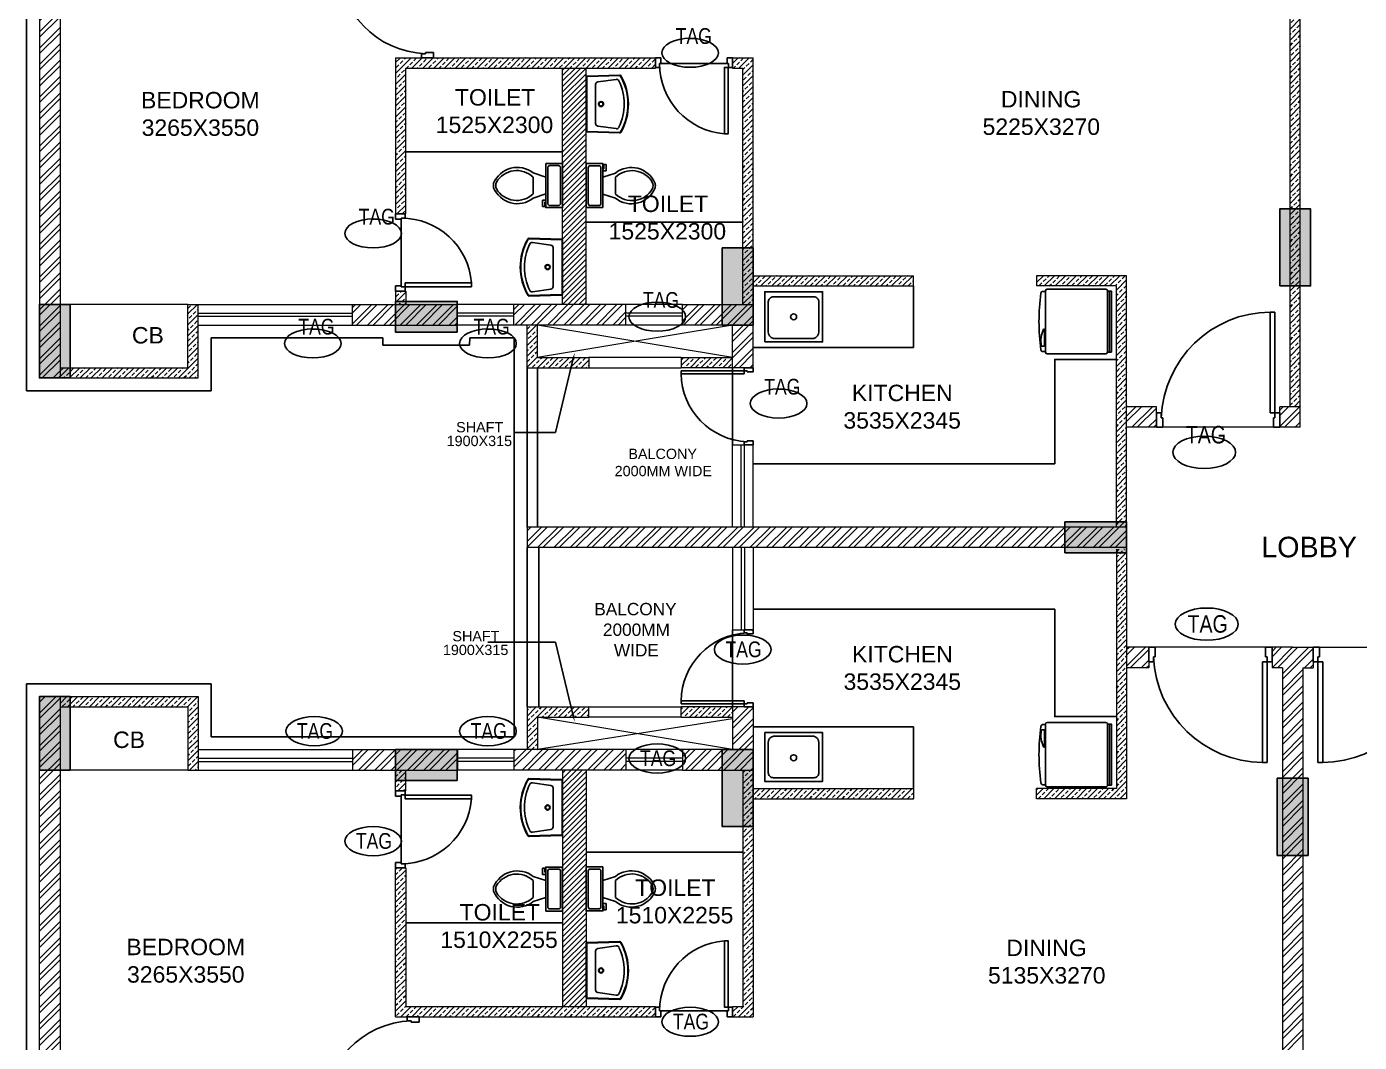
# Model space of a CAD drawing. Header units: millimetres. Extents: x 1255966 to 1543012, y 318612 to 465611.
# Drawn here: x 1365516 to 1378485, y 401785 to 411667 of the extents above; entities that cross this region are included whole.
import ezdxf
from ezdxf.enums import TextEntityAlignment as Align

# ---------------------------------------------------------------- set-up
doc = ezdxf.new("R2010")
doc.units = ezdxf.units.MM
doc.header["$LTSCALE"] = 500
doc.header["$MEASUREMENT"] = 0
doc.linetypes.add('HIDDEN', pattern=[0.375, 0.25, -0.125])
doc.layers.get('Defpoints').update_dxf_attribs({"lineweight": 0})
for name, color, linetype in [('AHC-A-FURNITURE', 2, 'Continuous'), ('DOOR', 8, 'Continuous'), ('ELE-5', 8, 'Continuous'), ('FIXTURE', 251, 'Continuous'), ('FIXTURE-KITCHEN', 251, 'Continuous'), ('TEXT-RM NAME', 6, 'Continuous'), ('TOWER AREA COLUMN.', 6, 'Continuous')]:
    doc.layers.add(name, color=color, linetype=linetype)
for name, color, linetype, lineweight in [('FUR', 35, 'Continuous', 13), ('TILE', 252, 'Continuous', 13), ('TOWER COL HATCH', 253, 'Continuous', 20), ('Wall', 2, 'Continuous', 15), ('WIN', 144, 'Continuous', 15)]:
    doc.layers.add(name, color=color, linetype=linetype, lineweight=lineweight)
doc.layers.add('PROJECTION', color=7, linetype='HIDDEN', true_color=0xff4000)
doc.layers.add('RAILING', color=7, linetype='Continuous', true_color=0xadadad)
doc.styles.add('simplex', font='simplex.shx')
doc.styles.get("Standard").update_dxf_attribs({"font": 'arial.ttf'})
pattern_1 = [(45, (1365640.63, 395123.9), (-53.033, 53.033), []), (45, (1365693.664, 395123.9), (-53.033, 53.033), [37.5, -18.75])]
pattern_2 = [(45, (1365640.63, 395123.9), (-79.5495, 79.5495), []), (45, (1365693.66, 395123.9), (-79.5495, 79.5495), [])]
pattern_3 = [(45, (1377835.63, 417289.034), (-53.033, 53.033), []), (45, (1377888.664, 417289.034), (-53.033, 53.033), [37.5, -18.75])]
pattern_4 = [(45, (1377835.63, 417289.03), (-79.5495, 79.5495), []), (45, (1377888.66, 417289.03), (-79.5495, 79.5495), [])]

# ---------------------------------------------------------------- blocks, each defined once
blk = doc.blocks.new('A$C5C3D30A1')
at = {"ltscale": 75}
for p, q in [((0, 0), (3.43, 0)), ((0, -7.72), (0, 0)), ((3.43, 0), (3.43, -5.15)), ((62.62, 0), (62.62, -5.15)), ((66.05, 0), (62.62, 0)), ((66.05, -7.72), (66.05, 0)), ((2.57, -5.15), (2.57, -7.72)), ((3.43, -5.15), (2.57, -5.15)), ((62.62, -5.15), (63.48, -5.15)), ((63.48, -5.15), (63.48, -7.72)), ((2.57, -7.72), (0, -7.72)), ((2.57, -7.72), (5.15, -7.72)), ((2.57, -61.73), (2.57, -7.72)), ((5.15, -7.72), (5.15, -61.73)), ((63.48, -7.72), (66.05, -7.72)), ((2.57, -61.73), (5.15, -61.73))]:
    blk.add_line(p, q, dxfattribs=at)
blk.add_arc((4.49, -2.69), 59.04, 270.64275, 357.61264, dxfattribs=at)
blk = doc.blocks.new('DOOR 750')
at = {"layer": 'DOOR', "ltscale": 100}
for p, q in [((0, 730), (100, 730)), ((0, 675), (0, 730)), ((100, 730), (100, 687)), ((60, 675), (0, 675)), ((100, 687), (60, 687)), ((60, 675), (60, 687)), ((60, 675), (60, -15)), ((60, -15), (0, -15)), ((0, -15), (0, -70)), ((0, -70), (100, -70)), ((60, -15), (60, -27)), ((100, -27), (60, -27)), ((100, -70), (100, -27))]:
    blk.add_line(p, q, dxfattribs=at)
blk.add_lwpolyline([(100, -25), (788, -25), (788, 15), (100, 15)], close=True, dxfattribs=at)
at = {"layer": 'DOOR', "linetype": 'Continuous'}
blk.add_arc((62, -41), 728, 4.4383, 90.1592, dxfattribs=at)
at = {"layer": 'Defpoints', "ltscale": 100, "style": 'simplex', "width": 0.8}
blk.add_attdef('D750', (285, 36), '', height=100, dxfattribs=at)
blk = doc.blocks.new('A$C761604CE')
at = {"layer": 'FIXTURE'}
for p, q in [((292, 521), (114, 496)), ((92, 471), (92, 281)), ((92, 281), (92, 92)), ((114, 67), (293, 42))]:
    blk.add_line(p, q, dxfattribs=at)
for points in [[(0, 281), (0, 20, 0.405239), (10, 10), (325, 0, 0.278104), (339, 8, 0.266851), (336, 558, 0.267733), (327, 563), (10, 553, 0.404671), (0, 543)], [(5, 281), (5, 20, 0.405239), (10, 15), (325, 5, 0.278104), (335, 10, 0.266851), (332, 556, 0.264483), (327, 558), (10, 548, 0.404671), (5, 543)]]:
    blk.add_lwpolyline(points, format="xyb", close=True, dxfattribs=at)
for radius in [24.8, 19.8]:
    blk.add_circle((145, 281), radius, dxfattribs=at)
for centre, radius, start, end in [((296, 497), 25, 26.3047, 97.5933), ((117, 471), 25, 97.5933, 180.012), ((-142, 281), 513, 333.9512, 26.3047), ((117, 92), 25, 180.012, 262.6241), ((297, 66), 25, 262.6241, 333.9512)]:
    blk.add_arc(centre, radius, start, end, dxfattribs=at)
blk = doc.blocks.new('Toilet - top')
at = {"layer": 'FIXTURE'}
for p, q in [((9.5, -6), (9.5, -2)), ((-10, -8.5), (-8, -8.5)), ((-10, -9.5), (-10, -8.5)), ((-7, -9.5), (-10, -9.5)), ((-8, -8.5), (-8, -8)), ((-7, -8), (-7, -9.5)), ((-4, -8), (-6, -14)), ((4, -8), (6, -14)), ((4, -14), (-4, -14))]:
    blk.add_line(p, q, dxfattribs=at)
blk.add_lwpolyline([(10.5, -8), (10.5, 0), (-10.5, 0), (-10.5, -8)], close=True, dxfattribs=at)
for points in [[(-9.5, -2), (-9.5, -6)], [(8.5, -1), (-8.5, -1)], [(-8.5, -7), (8.5, -7)]]:
    blk.add_lwpolyline(points, dxfattribs=at)
for centre, radius, start, end in [((-8.62, -1.88), 0.884, 81.8699, 188.1301), ((-8.62, -6.12), 0.884, 171.8699, 278.1301), ((8.62, -1.88), 0.884, 351.8699, 98.1301), ((8.62, -6.12), 0.884, 261.8699, 8.1301), ((3.52, -21.58), 12.17, 141.46911, 247.97143), ((4.2, -21.82), 11.33, 136.36773, 238.94682), ((-3.52, -21.58), 12.17, 292.02843, 38.53071), ((-4.2, -21.82), 11.33, 301.05301, 43.63209), ((0, -27.88), 4, 245.73182, 294.26817), ((0, -29), 4, 254.86053, 285.13947)]:
    blk.add_arc(centre, radius, start, end, dxfattribs=at)
blk = doc.blocks.new('FRIDGE')
at = {"layer": 'FIXTURE-KITCHEN'}
for p, q in [((-313, 0), (313, 0)), ((-308, 0), (-308, 25)), ((308, 0), (-308, 0)), ((-253, 36), (-253, 13)), ((-247, 8), (-82, 8)), ((308, 25), (308, 0)), ((-330, -620), (-330, -17)), ((330, -17), (330, -620)), ((313, -636), (-313, -636)), ((312, -656), (-313, -656))]:
    blk.add_line(p, q, dxfattribs=at)
blk.add_lwpolyline([(-313, -636), (312, -636), (312, -676), (-313, -676)], close=True, dxfattribs=at)
for centre, radius, start, end in [((-286, 25), 22, 97.6623, 180), ((0, -2101), 2167, 82.3377, 97.6623), ((-247, 36), 5.5, 99.4744, 180), ((-247, 13), 5.5, 180, 270), ((-201, -240), 286, 64.986, 99.4744), ((-82, 13), 5.5, 270, 64.986), ((286, 25), 22, 0, 82.3377), ((-313, -17), 16.5, 90, 180), ((313, -17), 16.5, 0, 90), ((-313, -620), 16.5, 180, 270), ((313, -620), 16.5, 270, 0)]:
    blk.add_arc(centre, radius, start, end, dxfattribs=at)

msp = doc.modelspace()

# ---------------------------------------------------------------- hatches: boundary and pattern name
at = {"layer": 'AHC-A-FURNITURE', "ltscale": 50, "true_color": 0x5b5b5b}
h = msp.add_hatch(dxfattribs=at)
h.set_pattern_fill('ANSI32', color=251, scale=300)
h.set_pattern_definition(pattern_4)
h.paths.add_polyline_path([(1365840.6, 412514), (1365640.6, 412514), (1365640.6, 408249), (1365840.6, 408249)])
h = msp.add_hatch(dxfattribs=at)
h.set_pattern_fill('ANSI33', color=251, scale=300)
h.set_pattern_definition(pattern_3)
h.paths.add_polyline_path([(1377910.6, 412468.9), (1377810.6, 412468.9), (1377810.6, 407969), (1377910.6, 407969)])
h = msp.add_hatch(dxfattribs=at)
h.set_pattern_fill('ANSI33', color=251, scale=300)
h.set_pattern_definition(pattern_3)
h.paths.add_polyline_path([(1371635.6, 411364), (1369105.6, 411364), (1369105.6, 409844.8), (1369205.6, 409844.8), (1369205.6, 411264), (1371635.6, 411264)])
at = {"layer": 'AHC-A-FURNITURE', "ltscale": 50, "true_color": 0xff0000}
h = msp.add_hatch(dxfattribs=at)
h.set_pattern_fill('ANSI31', color=1, scale=300)
h.set_pattern_definition([(45, (1377835.63, 417289.034), (-26.5165, 26.5165), [])])
h.paths.add_polyline_path([(1370960.6, 411264), (1370730.6, 411264), (1370730.6, 410335.8), (1370731.1, 410335.8), (1370731.1, 409907), (1370730.6, 408964), (1370960.6, 408964)])
at = {"layer": 'AHC-A-FURNITURE', "ltscale": 50, "true_color": 0x5b5b5b}
h = msp.add_hatch(dxfattribs=at)
h.set_pattern_fill('ANSI33', color=251, scale=300)
h.set_pattern_definition(pattern_3)
h.paths.add_polyline_path([(1372585.5, 411364), (1372385.6, 411364), (1372385.6, 411264), (1372485.5, 411264), (1372485.5, 408964), (1372585.6, 408964), (1372585.6, 409144), (1374145.6, 409144), (1374145.6, 409244), (1372585.5, 409244)])
h = msp.add_hatch(dxfattribs=at)
h.set_pattern_fill('ANSI33', color=251, scale=300)
h.set_pattern_definition(pattern_3)
h.paths.add_polyline_path([(1376220.3, 409244), (1375344.4, 409244), (1375344.4, 409144), (1376120.3, 409144), (1376120.3, 406798.9), (1376220.3, 406798.9)])
h = msp.add_hatch(dxfattribs=at)
h.set_pattern_fill('ANSI33', color=251, scale=300)
h.set_pattern_definition(pattern_3)
h.paths.add_polyline_path([(1369205.6, 409094.8), (1369105.6, 409094.8), (1369105.6, 408964), (1369205.6, 408964)])
h = msp.add_hatch(dxfattribs=at)
h.set_pattern_fill('ANSI33', color=251, scale=300)
h.set_pattern_definition(pattern_3)
h.paths.add_polyline_path([(1367185.5, 408964), (1367085.5, 408964), (1367085.5, 408349), (1365840.6, 408349), (1365840.6, 408249), (1367185.5, 408249)])
h = msp.add_hatch(dxfattribs=at)
h.set_pattern_fill('ANSI32', color=251, scale=300)
h.set_pattern_definition(pattern_4)
h.paths.add_polyline_path([(1369708.1, 408964), (1368685.6, 408964), (1368685.6, 408764), (1369708.1, 408764)])
h = msp.add_hatch(dxfattribs=at)
h.set_pattern_fill('ANSI32', color=251, scale=300)
h.set_pattern_definition(pattern_4)
h.paths.add_polyline_path([(1371348.1, 408964), (1370258.1, 408964), (1370258.1, 408764), (1371348.1, 408764)])
h = msp.add_hatch(dxfattribs=at)
h.set_pattern_fill('ANSI32', color=251, scale=300)
h.set_pattern_definition(pattern_4)
h.paths.add_polyline_path([(1372585.6, 408964), (1371898.1, 408964), (1371898.1, 408764), (1372385.6, 408764), (1372385.6, 408764), (1372385.6, 408349), (1372498, 408349), (1372498, 408349), (1372585.6, 408349)])
h = msp.add_hatch(dxfattribs=at)
h.set_pattern_fill('ANSI33', color=251, scale=300)
h.set_pattern_definition(pattern_3)
h.paths.add_polyline_path([(1370985.6, 408449), (1370485.6, 408449), (1370485.6, 408764), (1370385.6, 408764), (1370385.6, 408349), (1370985.6, 408349)])
h.paths.add_polyline_path([(1372385.6, 408449), (1371885.6, 408449), (1371885.6, 408349), (1372385.6, 408349)])
h = msp.add_hatch(dxfattribs=at)
h.set_pattern_fill('ANSI32', color=251, scale=300)
h.set_pattern_definition(pattern_4)
h.paths.add_polyline_path([(1376510.3, 407969), (1376220.3, 407969), (1376220.3, 407769), (1376510.3, 407769)])
h = msp.add_hatch(dxfattribs=at)
h.set_pattern_fill('ANSI32', color=251, scale=300)
h.set_pattern_definition(pattern_4)
h.paths.add_polyline_path([(1377910.6, 407969), (1377710.6, 407969), (1377710.6, 407909.4), (1377710.6, 407909.4), (1377710.6, 407769), (1377910.6, 407769)])
h = msp.add_hatch(dxfattribs=at)
h.set_pattern_fill('ANSI32', color=251, scale=300)
h.set_pattern_definition(pattern_4)
h.paths.add_polyline_path([(1376220.3, 406798.9), (1370385.6, 406798.9), (1370385.6, 406598.9), (1376220.3, 406598.9)])
h = msp.add_hatch(dxfattribs=at)
h.set_pattern_fill('ANSI33', color=251, scale=300)
h.set_pattern_definition(pattern_1)
h.paths.add_polyline_path([(1376220.3, 406583.7), (1376120.3, 406583.7), (1376120.3, 404253.9), (1375344.4, 404253.9), (1375344.4, 404153.9), (1376220.3, 404153.9)])
h = msp.add_hatch(dxfattribs=at)
h.set_pattern_fill('ANSI32', color=251, scale=300)
h.set_pattern_definition([(45, (1105453.66, 723982.81), (-79.549513, 79.549513), []), (45, (1105506.69, 723982.81), (-79.549513, 79.549513), [])])
h.paths.add_polyline_path([(1376435.3, 405628.9), (1376435, 405628.9), (1376220.3, 405628.9), (1376220.3, 405428.9), (1376435.3, 405428.9)])
h = msp.add_hatch(dxfattribs=at)
h.set_pattern_fill('ANSI32', color=251, scale=300)
h.set_pattern_definition(pattern_2)
h.paths.add_polyline_path([(1365840.6, 405148.9), (1365640.6, 405148.9), (1365640.6, 400883.9), (1365840.6, 400883.9)])
h = msp.add_hatch(dxfattribs=at)
h.set_pattern_fill('ANSI33', color=251, scale=300)
h.set_pattern_definition(pattern_1)
h.paths.add_polyline_path([(1367185.5, 405148.9), (1365840.6, 405148.9), (1365840.6, 405048.9), (1367085.5, 405048.9), (1367085.5, 404433.9), (1367185.5, 404433.9)])
h = msp.add_hatch(dxfattribs=at)
h.set_pattern_fill('ANSI33', color=251, scale=300)
h.set_pattern_definition(pattern_1)
h.paths.add_polyline_path([(1370985.6, 405048.9), (1370385.6, 405048.9), (1370385.6, 404633.9), (1370485.6, 404633.9), (1370485.6, 404948.9), (1370985.6, 404948.9)])
h.paths.add_polyline_path([(1372385.6, 405048.9), (1371885.6, 405048.9), (1371885.6, 404948.9), (1372385.6, 404948.9)])
h = msp.add_hatch(dxfattribs=at)
h.set_pattern_fill('ANSI32', color=251, scale=300)
h.set_pattern_definition(pattern_2)
h.paths.add_polyline_path([(1372585.6, 405048.9), (1372385.6, 405048.9), (1372385.6, 404633.9), (1371898.1, 404633.9), (1371898.1, 404433.9), (1372585.6, 404433.9)])
h = msp.add_hatch(dxfattribs=at)
h.set_pattern_fill('ANSI32', color=251, scale=300)
h.set_pattern_definition(pattern_2)
h.paths.add_polyline_path([(1369708.1, 404633.9), (1368685.6, 404633.9), (1368685.6, 404433.9), (1369708.1, 404433.9)])
h = msp.add_hatch(dxfattribs=at)
h.set_pattern_fill('ANSI32', color=251, scale=300)
h.set_pattern_definition(pattern_2)
h.paths.add_polyline_path([(1371348.1, 404633.9), (1370258.1, 404633.9), (1370258.1, 404433.9), (1371348.1, 404433.9)])
h = msp.add_hatch(dxfattribs=at)
h.set_pattern_fill('ANSI33', color=251, scale=300)
h.set_pattern_definition(pattern_1)
h.paths.add_polyline_path([(1369205.6, 404433.9), (1369105.6, 404433.9), (1369105.6, 404233.1), (1369205.6, 404233.1), (1369205.6, 404333.1)])
at = {"layer": 'AHC-A-FURNITURE', "ltscale": 50, "true_color": 0xff0000}
h = msp.add_hatch(dxfattribs=at)
h.set_pattern_fill('ANSI31', color=1, scale=300)
h.set_pattern_definition([(45, (1365640.63, 395123.898), (-26.5165, 26.5165), [])])
h.paths.add_polyline_path([(1370960.6, 404433.9), (1370730.6, 404433.9), (1370730.6, 403490.9), (1370731.1, 403490.9), (1370731.1, 403062.1), (1370730.6, 402133.9), (1370960.6, 402133.9)])
at = {"layer": 'AHC-A-FURNITURE', "ltscale": 50, "true_color": 0x5b5b5b}
h = msp.add_hatch(dxfattribs=at)
h.set_pattern_fill('ANSI33', color=251, scale=300)
h.set_pattern_definition(pattern_1)
h.paths.add_polyline_path([(1372585.6, 404153.9), (1374145.6, 404153.9), (1374145.6, 404253.9), (1372585.6, 404253.9), (1372585.6, 404433.9), (1372485.5, 404433.9), (1372485.5, 402133.9), (1372385.6, 402133.9), (1372385.6, 402033.9), (1372585.6, 402033.9)])
h = msp.add_hatch(dxfattribs=at)
h.set_pattern_fill('ANSI33', color=251, scale=300)
h.set_pattern_definition(pattern_1)
h.paths.add_polyline_path([(1371635.6, 402133.9), (1369205.6, 402133.9), (1369205.6, 403483.1), (1369105.6, 403483.1), (1369105.6, 402033.9), (1369360.6, 402033.9), (1369475.6, 402033.9), (1371635.6, 402033.9)])
at = {"layer": 'TOWER COL HATCH'}
h = msp.add_hatch(color=253, dxfattribs=at)
h.dxf.hatch_style = 1
h.paths.add_polyline_path([(1377710.6, 409144), (1378010.6, 409144), (1378010.6, 409894), (1377710.6, 409894)])
h = msp.add_hatch(color=253, dxfattribs=at)
h.dxf.hatch_style = 1
h.paths.add_polyline_path([(1372585.5, 408764), (1372285.5, 408764), (1372285.5, 409514), (1372585.5, 409514)])
h = msp.add_hatch(color=253, dxfattribs=at)
h.dxf.hatch_style = 1
h.paths.add_polyline_path([(1365940.6, 408249), (1365640.6, 408249), (1365640.6, 408964), (1365940.6, 408964)])
h = msp.add_hatch(color=253, dxfattribs=at)
h.dxf.hatch_style = 1
h.paths.add_polyline_path([(1369705.6, 408694), (1369705.6, 408994), (1369105.6, 408994), (1369105.6, 408694)])
h = msp.add_hatch(color=253, dxfattribs=at)
h.dxf.hatch_style = 1
h.paths.add_polyline_path([(1375620.3, 406548.9), (1375620.3, 406848.9), (1376220.3, 406848.9), (1376220.3, 406548.9)])
h = msp.add_hatch(color=253, dxfattribs=at)
h.dxf.hatch_style = 1
h.paths.add_polyline_path([(1365940.6, 405148.9), (1365640.6, 405148.9), (1365640.6, 404433.9), (1365940.6, 404433.9)])
h = msp.add_hatch(color=253, dxfattribs=at)
h.dxf.hatch_style = 1
h.paths.add_polyline_path([(1369705.6, 404333.9), (1369705.6, 404633.9), (1369105.6, 404633.9), (1369105.6, 404333.9)])
h = msp.add_hatch(color=253, dxfattribs=at)
h.dxf.hatch_style = 1
h.paths.add_polyline_path([(1372585.5, 404633.9), (1372285.5, 404633.9), (1372285.5, 403883.9), (1372585.5, 403883.9)])
h = msp.add_hatch(color=253, dxfattribs=at)
h.dxf.hatch_style = 1
h.paths.add_polyline_path([(1377685.6, 404353.9), (1377985.6, 404353.9), (1377985.6, 403603.9), (1377685.6, 403603.9)])

# ---------------------------------------------------------------- linework, layer by layer
at = {"linetype": 'Continuous'}
for centre, major_axis in [((1371972.6, 411412.7), (275.7, 0)), ((1368887.4, 409655.5), (275.7, 0)), ((1371652.7, 408845), (275.7, 0)), ((1368300.2, 408585.2), (275.7, 0)), ((1370005.1, 408585.2), (275.7, 0)), ((1372833.7, 408000.6), (275.7, 0)), ((1376975, 407525.8), (306.3, 0))]:
    msp.add_ellipse(centre, major_axis=major_axis, ratio=0.5128849, dxfattribs=at)
at = {"linetype": 'Continuous', "extrusion": (0, 0, -1)}
for centre, major_axis in [((1376999.9, 405853.9), (306.3, 0)), ((1372484.4, 405606.9), (275.7, 0)), ((1368314, 404812.7), (275.7, 0)), ((1370005.1, 404812.7), (275.7, 0)), ((1371652.7, 404547), (275.7, 0)), ((1368887.4, 403742.4), (275.7, 0)), ((1371972.6, 401985.2), (275.7, 0))]:
    msp.add_ellipse(centre, major_axis=major_axis, ratio=0.5128849, dxfattribs=at)
at = {"layer": 'AHC-A-FURNITURE', "color": 251, "linetype": 'Continuous', "ltscale": 50, "true_color": 0x5b5b5b}
for p, q in [((1377635.6, 405589.2), (1377675.3, 405628.9)), ((1377635.6, 405430.1), (1377834.4, 405628.9)), ((1377635.6, 405536.2), (1377728.4, 405628.9)), ((1377687.5, 405428.9), (1377887.5, 405628.9)), ((1377735.6, 405371), (1377993.5, 405628.9)), ((1377735.6, 405318), (1378035.6, 405618)), ((1377952.6, 405428.9), (1378035.6, 405511.9)), ((1378005.7, 405428.9), (1378035.6, 405458.9)), ((1377735.6, 405211.9), (1377935.6, 405411.9)), ((1377735.6, 405158.9), (1377935.6, 405358.9)), ((1377735.6, 405052.8), (1377935.6, 405252.8)), ((1377735.6, 404999.8), (1377935.6, 405199.8)), ((1377735.6, 404893.7), (1377935.6, 405093.7)), ((1377735.6, 404840.7), (1377935.6, 405040.7)), ((1377735.6, 404734.6), (1377935.6, 404934.6)), ((1377735.6, 404681.6), (1377935.6, 404881.6)), ((1377735.6, 404575.5), (1377935.6, 404775.5)), ((1377735.6, 404522.5), (1377935.6, 404722.5)), ((1377735.6, 404416.4), (1377935.6, 404616.4)), ((1377735.6, 404363.4), (1377935.6, 404563.4)), ((1377735.6, 404257.3), (1377935.6, 404457.3)), ((1377735.6, 404204.3), (1377935.6, 404404.3)), ((1377735.6, 404098.2), (1377935.6, 404298.2)), ((1377735.6, 404045.2), (1377935.6, 404245.2)), ((1377735.6, 403939.1), (1377935.6, 404139.1)), ((1377735.6, 403886.1), (1377935.6, 404086.1)), ((1377735.6, 403780), (1377935.6, 403980)), ((1377735.6, 403727), (1377935.6, 403927)), ((1377735.6, 403620.9), (1377935.6, 403820.9)), ((1377735.6, 403567.9), (1377935.6, 403767.9)), ((1377735.6, 403461.8), (1377935.6, 403661.8)), ((1377735.6, 403408.8), (1377935.6, 403608.8)), ((1377735.6, 403302.7), (1377935.6, 403502.7)), ((1377735.6, 403249.7), (1377935.6, 403449.7)), ((1377735.6, 403143.6), (1377935.6, 403343.6)), ((1377735.6, 403090.6), (1377935.6, 403290.6)), ((1377735.6, 402984.5), (1377935.6, 403184.5)), ((1377735.6, 402931.5), (1377935.6, 403131.5)), ((1377735.6, 402825.4), (1377935.6, 403025.4)), ((1377735.6, 402772.4), (1377935.6, 402972.4)), ((1377735.6, 402666.3), (1377935.6, 402866.3)), ((1377735.6, 402613.3), (1377935.6, 402813.3)), ((1377735.6, 402507.2), (1377935.6, 402707.2)), ((1377735.6, 402454.2), (1377935.6, 402654.2)), ((1377735.6, 402348.1), (1377935.6, 402548.1)), ((1377735.6, 402295.1), (1377935.6, 402495.1)), ((1377735.6, 402189), (1377935.6, 402389)), ((1377735.6, 402136), (1377935.6, 402336)), ((1377735.6, 402029.9), (1377935.6, 402229.9)), ((1377735.6, 401976.9), (1377935.6, 402176.9)), ((1377735.6, 401870.8), (1377935.6, 402070.8)), ((1377735.6, 401817.8), (1377935.6, 402017.8)), ((1377735.6, 401711.7), (1377935.6, 401911.7)), ((1377735.6, 401658.7), (1377935.6, 401858.7))]:
    msp.add_line(p, q, dxfattribs=at)
at = {"layer": 'ELE-5'}
for p, q in [((1369205.6, 410449), (1370730.6, 410449)), ((1370960.6, 409764), (1372485.5, 409764)), ((1372385.6, 407599), (1372385.6, 408349)), ((1372385.6, 405798.9), (1372385.6, 405048.9)), ((1370960.6, 403633.9), (1372485.5, 403633.9)), ((1369205.6, 402948.9), (1370730.6, 402948.9))]:
    msp.add_line(p, q, dxfattribs=at)
at = {"layer": 'FIXTURE-KITCHEN'}
for p, q in [((1374145.6, 408544), (1374145.6, 409144)), ((1372585.6, 408544), (1374145.6, 408544)), ((1372585.6, 404853.9), (1374145.6, 404853.9)), ((1374145.6, 404853.9), (1374145.6, 404253.9))]:
    msp.add_line(p, q, dxfattribs=at)
for points in [[(1372697.8, 408599.2), (1373261.3, 408599.2), (1373261.3, 409088.4), (1372697.8, 409088.4)], [(1372697.8, 404798.7), (1373261.3, 404798.7), (1373261.3, 404324.5), (1372697.8, 404324.5)]]:
    msp.add_lwpolyline(points, close=True, dxfattribs=at)
for points in [[(1372782.8, 408634.2), (1373176.3, 408634.2, 0.3571603), (1373226.3, 408699.2), (1373226.3, 408988.4, 0.4142136), (1373176.3, 409038.4), (1372782.8, 409038.4, 0.4142136), (1372732.8, 408988.4), (1372732.8, 408699.2, 0.3571603)], [(1372782.8, 404763.7), (1373176.3, 404763.7, -0.3571603), (1373226.3, 404698.7), (1373226.3, 404409.5, -0.4142136), (1373176.3, 404359.5), (1372782.8, 404359.5, -0.4142136), (1372732.8, 404409.5), (1372732.8, 404698.7, -0.3571603)]]:
    msp.add_lwpolyline(points, format="xyb", close=True, dxfattribs=at)
for points in [[(1372585.6, 407413.9), (1375520.3, 407414), (1375520.3, 408429), (1376120.3, 408429)], [(1372585.6, 405999), (1375520.3, 405998.9), (1375520.3, 404953.9), (1376120.3, 404953.9)]]:
    msp.add_lwpolyline(points, dxfattribs=at)
for centre in [(1372979.5, 408843.8), (1372979.5, 404554.1)]:
    msp.add_circle(centre, 28.9, dxfattribs=at)
at = {"layer": 'FUR'}
for p, q in [((1367085.5, 408964), (1365840.6, 408964)), ((1367085.5, 404433.9), (1365840.6, 404433.9))]:
    msp.add_line(p, q, dxfattribs=at)
at = {"layer": 'PROJECTION', "linetype": 'ByBlock', "ltscale": 50}
for p, q in [((1365515.6, 417414), (1365515.6, 408124)), ((1367310.6, 408124), (1367310.6, 408639)), ((1367310.6, 408639), (1368980.6, 408639)), ((1368980.6, 408639), (1368980.6, 408569)), ((1368980.6, 408569), (1369826.3, 408569)), ((1369826.3, 408569), (1369828.8, 408639)), ((1369828.8, 408639), (1370260.6, 408639)), ((1370260.6, 408639), (1370260.6, 404758.9)), ((1365515.6, 408124), (1367310.6, 408124)), ((1367310.6, 405273.9), (1365515.6, 405273.9)), ((1365515.6, 405273.9), (1365515.6, 395983.9)), ((1367310.6, 404758.9), (1367310.6, 405273.9)), ((1370260.6, 404758.9), (1367310.6, 404758.9))]:
    msp.add_line(p, q, dxfattribs=at)
at = {"layer": 'RAILING', "color": 36, "true_color": 0x7f4010}
for p, q in [((1370385.6, 406798.9), (1370385.6, 408349)), ((1370485.6, 406798.9), (1370485.6, 408349)), ((1370385.6, 406598.9), (1370385.6, 405048.9)), ((1370500.6, 406598.9), (1370500.6, 405048.9))]:
    msp.add_line(p, q, dxfattribs=at)
at = {"layer": 'TEXT-RM NAME'}
for points in [[(1370832.3, 408424.7), (1370662.1, 407719.6), (1370271.3, 407719.6)], [(1370832.3, 404973.3), (1370662.1, 405678.4), (1370003.7, 405678.4)]]:
    msp.add_lwpolyline(points, dxfattribs=at)
for points in [[(1370820.9, 408427.4), (1370848.7, 408492.7), (1370843.6, 408421.9)], [(1370843.6, 404976), (1370848.7, 404905.2), (1370820.9, 404970.5)]]:
    msp.add_solid(points, dxfattribs=at)
at = {"layer": 'TILE', "linetype": 'HIDDEN', "ltscale": 45}
for p, q in [((1372385.6, 408449), (1370485.6, 408764)), ((1372385.6, 408764), (1370485.6, 408449)), ((1372385.6, 404633.9), (1370485.6, 404948.9)), ((1372385.6, 404933.9), (1370485.6, 404633.9))]:
    msp.add_line(p, q, dxfattribs=at)
at = {"layer": 'TILE'}
for p, q in [((1377710.6, 407769), (1376510, 407769)), ((1377635.6, 405628.9), (1376435, 405628.9)), ((1378035.6, 405628.9), (1379236.3, 405628.9))]:
    msp.add_line(p, q, dxfattribs=at)
at = {"layer": 'TOWER AREA COLUMN.'}
for points in [[(1377710.6, 409144), (1378010.6, 409144), (1378010.6, 409894), (1377710.6, 409894)], [(1372585.5, 408764), (1372285.5, 408764), (1372285.5, 409514), (1372585.5, 409514)], [(1365940.6, 408249), (1365640.6, 408249), (1365640.6, 408964), (1365940.6, 408964)], [(1369705.6, 408694), (1369705.6, 408994), (1369105.6, 408994), (1369105.6, 408694)], [(1375620.3, 406548.9), (1375620.3, 406848.9), (1376220.3, 406848.9), (1376220.3, 406548.9)], [(1365940.6, 405148.9), (1365640.6, 405148.9), (1365640.6, 404433.9), (1365940.6, 404433.9)], [(1369705.6, 404333.9), (1369705.6, 404633.9), (1369105.6, 404633.9), (1369105.6, 404333.9)], [(1372585.5, 404633.9), (1372285.5, 404633.9), (1372285.5, 403883.9), (1372585.5, 403883.9)], [(1377685.6, 404353.9), (1377985.6, 404353.9), (1377985.6, 403603.9), (1377685.6, 403603.9)]]:
    msp.add_lwpolyline(points, close=True, dxfattribs=at)
at = {"layer": 'Wall'}
for p, q in [((1365640.6, 417289), (1365640.6, 408249)), ((1377810.6, 407969), (1377810.6, 415589)), ((1365840.6, 412514), (1365840.6, 408249)), ((1377910.6, 407769), (1377910.6, 412468.9)), ((1369105.6, 411364), (1369105.6, 409844.8)), ((1369105.6, 411364), (1371635.6, 411364)), ((1370730.6, 408964), (1370730.6, 411264)), ((1370960.6, 408964), (1370960.6, 411264)), ((1371635.6, 411264), (1371635.6, 411364)), ((1372385.6, 411364), (1372585.5, 411364)), ((1372385.6, 411364), (1372385.6, 411264)), ((1372385.6, 411264), (1372485.5, 411264)), ((1372485.5, 408964), (1372485.5, 411264)), ((1372585.5, 409244), (1372585.5, 411364)), ((1369105.6, 409844.8), (1369205.6, 409844.8)), ((1372585.5, 409244), (1374145.6, 409244)), ((1374145.6, 409144), (1374145.6, 409244)), ((1376220.3, 409244), (1375344.4, 409244)), ((1375344.4, 409244), (1375344.4, 409144)), ((1376220.3, 406599), (1376220.3, 409244)), ((1369105.6, 409094.8), (1369105.6, 408964)), ((1369105.6, 409094.8), (1369205.6, 409094.8)), ((1369205.6, 409094.8), (1369205.6, 408964)), ((1372585.6, 409144), (1374145.6, 409144)), ((1372585.6, 408349), (1372585.6, 409144)), ((1376120.3, 409144), (1375344.4, 409144)), ((1376120.3, 406798.9), (1376120.3, 409144)), ((1367085.5, 408964), (1367185.5, 408964)), ((1367085.5, 408349), (1367085.5, 408964)), ((1367185.5, 408249), (1367185.5, 408964)), ((1368685.6, 408764), (1368685.6, 408964)), ((1368685.6, 408964), (1369708.1, 408964)), ((1369708.1, 408764), (1369708.1, 408964)), ((1370258.1, 408764), (1370258.1, 408964)), ((1371348.1, 408964), (1370258.1, 408964)), ((1371348.1, 408764), (1371348.1, 408964)), ((1371898.1, 408964), (1372585.5, 408964)), ((1371898.1, 408764), (1371898.1, 408964)), ((1368685.6, 408764), (1369708.1, 408764)), ((1371348.1, 408764), (1370258.1, 408764)), ((1370385.6, 408349), (1370385.6, 408764)), ((1370485.6, 408449), (1370485.6, 408764)), ((1372385.6, 408764), (1371898.1, 408764)), ((1372385.6, 408349), (1372385.6, 408764)), ((1370485.6, 408449), (1370985.6, 408449)), ((1370985.6, 408449), (1370985.6, 408349)), ((1371885.6, 408449), (1372385.6, 408449)), ((1371885.6, 408449), (1371885.6, 408349)), ((1365840.6, 408349), (1367085.5, 408349)), ((1370385.6, 408349), (1370985.6, 408349)), ((1372585.6, 408349), (1371885.6, 408349)), ((1365640.6, 408249), (1367185.5, 408249)), ((1376510.3, 407969), (1376220.3, 407969)), ((1376510.3, 407769), (1376510.3, 407969)), ((1377910.6, 407969), (1377710.6, 407969)), ((1377710.6, 407769), (1377710.6, 407969)), ((1376510.3, 407769), (1376220.3, 407769)), ((1377910.6, 407769), (1377710.6, 407769)), ((1376220.3, 406798.9), (1370385.6, 406798.9)), ((1370385.6, 406798.9), (1370385.6, 406598.9)), ((1376220.3, 406598.9), (1370385.6, 406598.9)), ((1376120.3, 406583.7), (1376120.3, 404253.9)), ((1376220.3, 406583.7), (1376220.3, 404153.9)), ((1376435.3, 405628.9), (1376220.3, 405628.9)), ((1376435.3, 405628.9), (1376435.3, 405428.9)), ((1377835.6, 405628.9), (1377635.6, 405628.9)), ((1377635.6, 405628.9), (1377635.6, 405428.9)), ((1377835.6, 405628.9), (1378035.6, 405628.9)), ((1378035.6, 405628.9), (1378035.6, 405428.9)), ((1376435.3, 405428.9), (1376220.3, 405428.9)), ((1377735.6, 405428.9), (1377635.6, 405428.9)), ((1377735.6, 405428.9), (1377735.6, 397808.9)), ((1377935.6, 405428.9), (1377935.6, 397808.9)), ((1377935.6, 405428.9), (1378035.6, 405428.9)), ((1365640.6, 396108.9), (1365640.6, 405148.9)), ((1365640.6, 405148.9), (1367185.5, 405148.9)), ((1365840.6, 405148.9), (1365840.6, 400883.9)), ((1365840.6, 405048.9), (1367085.5, 405048.9)), ((1367085.5, 405048.9), (1367085.5, 404433.9)), ((1367185.5, 405148.9), (1367185.5, 404433.9)), ((1370385.6, 405048.9), (1370985.6, 405048.9)), ((1370385.6, 405048.9), (1370385.6, 404633.9)), ((1370985.6, 404948.9), (1370985.6, 405048.9)), ((1372585.6, 405048.9), (1371885.6, 405048.9)), ((1371885.6, 404948.9), (1371885.6, 405048.9)), ((1372385.6, 405048.9), (1372385.6, 404633.9)), ((1372585.6, 405048.9), (1372585.6, 404253.9)), ((1370485.6, 404948.9), (1370985.6, 404948.9)), ((1370485.6, 404948.9), (1370485.6, 404633.9)), ((1371885.6, 404948.9), (1372385.6, 404948.9)), ((1368685.6, 404633.9), (1368685.6, 404433.9)), ((1368685.6, 404633.9), (1369708.1, 404633.9)), ((1369708.1, 404633.9), (1369708.1, 404433.9)), ((1370258.1, 404633.9), (1370258.1, 404433.9)), ((1371348.1, 404633.9), (1370258.1, 404633.9)), ((1371348.1, 404633.9), (1371348.1, 404433.9)), ((1372385.6, 404633.9), (1371898.1, 404633.9)), ((1371898.1, 404633.9), (1371898.1, 404433.9)), ((1367085.5, 404433.9), (1367185.5, 404433.9)), ((1368685.6, 404433.9), (1369708.1, 404433.9)), ((1369105.6, 404233.1), (1369105.6, 404433.9)), ((1369205.6, 404233.1), (1369205.6, 404433.9)), ((1371348.1, 404433.9), (1370258.1, 404433.9)), ((1370730.6, 404433.9), (1370730.6, 402133.9)), ((1370960.6, 404433.9), (1370960.6, 402133.9)), ((1371898.1, 404433.9), (1372585.6, 404433.9)), ((1372485.5, 404433.9), (1372485.5, 402133.9)), ((1369105.6, 404233.1), (1369205.6, 404233.1)), ((1372585.5, 404153.9), (1374145.6, 404153.9)), ((1372585.6, 404253.9), (1374145.6, 404253.9)), ((1372585.6, 404153.9), (1372585.6, 402033.9)), ((1374145.6, 404253.9), (1374145.6, 404153.9)), ((1376120.3, 404253.9), (1375344.4, 404253.9)), ((1375344.4, 404153.9), (1375344.4, 404253.9)), ((1376220.3, 404153.9), (1375344.4, 404153.9)), ((1369105.6, 402033.9), (1369105.6, 403483.1)), ((1369105.6, 403483.1), (1369205.6, 403483.1)), ((1369205.6, 403483.1), (1369205.6, 402133.9)), ((1369205.6, 402133.9), (1371635.6, 402133.9)), ((1371635.6, 402133.9), (1371635.6, 402033.9)), ((1372385.6, 402133.9), (1372485.5, 402133.9)), ((1372385.6, 402033.9), (1372385.6, 402133.9)), ((1369105.6, 402033.9), (1371635.6, 402033.9)), ((1369220.6, 402033.9), (1369220.6, 402033.9)), ((1369335.6, 402033.9), (1369220.6, 402033.9)), ((1369335.6, 402033.9), (1369335.6, 402033.9)), ((1372385.6, 402033.9), (1372585.6, 402033.9))]:
    msp.add_line(p, q, dxfattribs=at)
msp.add_lwpolyline([(1369205.6, 409844.8), (1369205.6, 411264), (1371635.6, 411264)], dxfattribs=at)
at = {"layer": 'WIN'}
for p, q in [((1367185.5, 408964), (1368685.5, 408964)), ((1370258.1, 408964), (1369708.1, 408964)), ((1371898.1, 408964), (1371348.1, 408964)), ((1367185.5, 408879), (1368685.5, 408879)), ((1367185.5, 408849), (1368685.5, 408849)), ((1367185.5, 408764), (1368685.5, 408764)), ((1370258.1, 408764), (1369708.1, 408764)), ((1371898.1, 408764), (1371348.1, 408764)), ((1371885.6, 408449), (1370985.6, 408449)), ((1370985.6, 408349), (1371885.6, 408349)), ((1372385.6, 407599), (1372585.6, 407599)), ((1372385.6, 406798.9), (1372385.6, 407599)), ((1372470.6, 406798.9), (1372470.6, 407599)), ((1372500.6, 406798.9), (1372500.6, 407599)), ((1372585.6, 406798.9), (1372585.6, 407599)), ((1372385.6, 406598.9), (1372385.6, 405798.9)), ((1372470.6, 406598.9), (1372470.6, 405798.9)), ((1372500.6, 406598.9), (1372500.6, 405798.9)), ((1372585.6, 406598.9), (1372585.6, 405798.9)), ((1372385.6, 405798.9), (1372585.6, 405798.9)), ((1370985.6, 405048.9), (1371885.6, 405048.9)), ((1371885.6, 404948.9), (1370985.6, 404948.9)), ((1367185.5, 404633.9), (1368685.5, 404633.9)), ((1367185.5, 404548.9), (1368685.5, 404548.9)), ((1367185.5, 404518.9), (1368685.5, 404518.9)), ((1370258.1, 404633.9), (1369708.1, 404633.9)), ((1371898.1, 404633.9), (1371348.1, 404633.9)), ((1367185.5, 404433.9), (1368685.5, 404433.9)), ((1370258.1, 404433.9), (1369708.1, 404433.9)), ((1371898.1, 404433.9), (1371348.1, 404433.9))]:
    msp.add_line(p, q, dxfattribs=at)
at = {"layer": 'WIN', "linetype": 'HIDDEN', "ltscale": 50}
for p, q in [((1370258.1, 408879), (1369708.1, 408879)), ((1370258.1, 408849), (1369708.1, 408849)), ((1371898.1, 408879), (1371348.1, 408879)), ((1371898.1, 408849), (1371348.1, 408849)), ((1370258.1, 404548.9), (1369708.1, 404548.9)), ((1370258.1, 404518.9), (1369708.1, 404518.9)), ((1371898.1, 404548.9), (1371348.1, 404548.9)), ((1371898.1, 404518.9), (1371348.1, 404518.9))]:
    msp.add_line(p, q, dxfattribs=at)

# ---------------------------------------------------------------- block references
at = {"layer": 'DOOR', "color": 7}
for p, xscale, yscale, zscale, rotation in [((1369475.6, 412363.5), 15.13102718445565, 15.13102718445565, 15.13102726046054, 269.9998881367251), ((1372585.6, 408349), 11.34617710115692, 11.34617698192596, 11.34617701897514, 269.9998880314334), ((1372585.6, 405048.9), -11.34617710115692, 11.34617698192596, 11.34617701897514, 270.0001119685666), ((1369335.6, 401034.4), -15.13102718445565, 15.13102718445565, 15.13102726046054, 270.0001118632749)]:
    msp.add_blockref('A$C5C3D30A1', p, dxfattribs=dict(at, xscale=xscale, yscale=yscale, zscale=zscale, rotation=rotation))
at = {"layer": 'DOOR'}
for p, xscale, yscale, zscale, rotation in [((1372320, 411364), -0.9374999999998729, 0.9374999999998729, 0.9374999999998715, 90), ((1369105.6, 404167.5), -0.9374999999998636, 0.9374999999998636, 0.9374999999998636, 180), ((1372320, 402033.9), 0.9374999999998813, 0.9374999999998813, 0.9374999999998813, 90)]:
    msp.add_blockref('DOOR 750', p, dxfattribs=dict(at, xscale=xscale, yscale=yscale, zscale=zscale, rotation=rotation))
at = {"layer": 'DOOR', "xscale": 0.9374999999998636, "yscale": 0.9374999999998636, "zscale": 0.9374999999998636}
msp.add_blockref('DOOR 750', (1369105.6, 409160.5), dxfattribs=at)
at = {"layer": 'DOOR', "color": 7, "extrusion": (0, 0, -1), "yscale": 18.17196068821918, "zscale": -18.17196078018238}
for p, xscale, rotation in [((-1377710.6, 407769), -18.17196068821918, 180.0001118695954), ((-1377635.6, 405628.9), 18.17196068821918, 359.9998881304047), ((-1378035.6, 405628.9), -18.17196068821918, 0.0001118695953472582)]:
    msp.add_blockref('A$C5C3D30A1', p, dxfattribs=dict(at, xscale=xscale, rotation=rotation))
at = {"layer": 'FIXTURE', "extrusion": (0, 0, -1)}
for p, xscale, yscale, zscale, rotation in [((-1370731.1, 410121.4), 20.41924009611851, 20.41924009611851, -20.41924009611849, 90), ((-1370960.6, 410120.4), 20.41924009611834, 20.41924009611834, -20.41924009611834, 270), ((-1370731.1, 403276.5), -20.41924009611864, 20.41924009611864, -20.41924009611864, 90), ((-1370960.6, 403277.5), -20.41924009611835, 20.41924009611835, -20.41924009611835, 270)]:
    msp.add_blockref('Toilet - top', p, dxfattribs=dict(at, xscale=xscale, yscale=yscale, zscale=zscale, rotation=rotation))
at = {"layer": 'FIXTURE-KITCHEN', "extrusion": (0, 0, -1), "rotation": 270}
for p, xscale, yscale, zscale in [((-1375430, 408798.5), -0.9500000000000033, 0.9500000000000033, -0.9500000000000033), ((-1375430, 404584.5), 0.9500000000000037, 0.9500000000000037, -0.9500000000000035)]:
    msp.add_blockref('FRIDGE', p, dxfattribs=dict(at, xscale=xscale, yscale=yscale, zscale=zscale))
at = {"layer": 'FUR'}
msp.add_blockref('A$C761604CE', (1370961, 410632.9), dxfattribs=at)
at = {"layer": 'FUR', "rotation": 180}
msp.add_blockref('A$C761604CE', (1370730.8, 409608.9), dxfattribs=at)
at = {"layer": 'FUR', "xscale": -1}
msp.add_blockref('A$C761604CE', (1370730.8, 403789), dxfattribs=at)
at = {"layer": 'FUR', "xscale": -1, "rotation": 180}
msp.add_blockref('A$C761604CE', (1370961, 402765), dxfattribs=at)

# ---------------------------------------------------------------- texts
at = {"width": 0.8}
for height, p in [(153.1, (1372008.1, 411575.8)), (153.1, (1368922.9, 409818.6)), (153.1, (1371688.2, 409008.1)), (153.1, (1368335.6, 408748.3)), (153.1, (1370040.6, 408748.3)), (153.1, (1372869.2, 408163.8)), (170.1, (1376991.8, 407697.2)), (170.1, (1377008.6, 405856.2)), (153.1, (1372492.2, 405608.9)), (153.1, (1368321.8, 404814.7)), (153.1, (1370012.9, 404814.7)), (153.1, (1371660.5, 404549)), (153.1, (1368895.2, 403744.5)), (153.1, (1371980.4, 401987.2))]:
    msp.add_attdef('TAG', text='', height=height, dxfattribs=at).set_placement(p, align=Align.MIDDLE_CENTER)
at = {"layer": 'TEXT-RM NAME'}
for s, height, p in [('BEDROOM', 160, (1366628.6, 410872)), ('TOILET', 160, (1369683.7, 410899.5)), ('DINING', 160, (1374996.6, 410881)), ('3265X3550', 160, (1366634.7, 410604.6)), ('1525X2300', 160, (1369496.7, 410632.2)), ('5225X3270', 160, (1374818.3, 410613.7)), ('TOILET', 160, (1371366.2, 409863.7)), ('1525X2300', 160, (1371179.2, 409596.4)), ('CB', 160, (1366540, 408584.4)), ('KITCHEN', 160, (1373546.6, 408023.5)), ('3535X2345', 160, (1373464.1, 407756.2)), ('BALCONY', 100, (1371371.3, 407460.7)), ('2000MM WIDE', 100, (1371237.9, 407293.6)), ('BALCONY', 120, (1371039.9, 405940.4)), ('2000MM', 120, (1371123.8, 405739.9)), ('SHAFT', 100, (1369659, 405687)), ('1900X315', 100, (1369566.4, 405553.3)), ('WIDE', 120, (1371230.6, 405539.9))]:
    msp.add_text(s, height=height, dxfattribs=at).set_placement(p)
for s, height, p in [('SHAFT', 100, (1369695.3, 407720.1)), ('1900X315', 100, (1369602.7, 407586.3)), ('LOBBY', 200, (1377529.9, 406504.3)), ('KITCHEN', 160, (1373547.9, 405481.8)), ('3535X2345', 160, (1373465.5, 405214.5)), ('CB', 160, (1366356.9, 404649.1)), ('TOILET', 160, (1371437.8, 403209.9)), ('TOILET', 160, (1369729.1, 402970.8)), ('1510X2255', 160, (1371250, 402942.6)), ('1510X2255', 160, (1369541.2, 402703.5)), ('BEDROOM', 160, (1366486.6, 402633.3)), ('DINING', 160, (1375049.6, 402624.4)), ('3265X3550', 160, (1366492.6, 402366)), ('5135X3270', 160, (1374871.3, 402357))]:
    msp.add_text(s, height=height, rotation=360, dxfattribs=at).set_placement(p)

doc.saveas('drawing.dxf')
